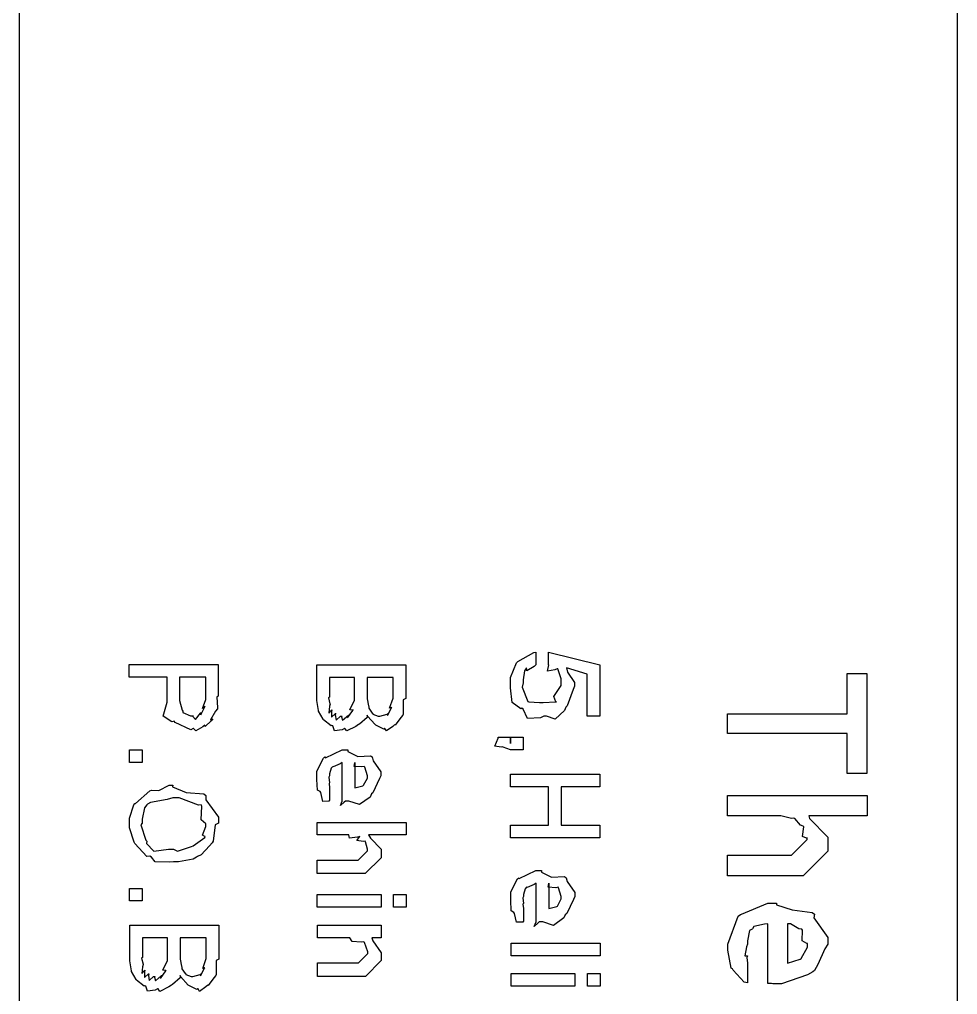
# Model space of a CAD drawing. Extents: x 0.2 to 11.6, y 0.3 to 16.2.
# Drawn here: x 1.62 to 1.8783, y 2.3225 to 2.591 of the extents above; entities that cross this region are included whole.
import ezdxf

# ---------------------------------------------------------------- set-up
doc = ezdxf.new("R2010")
doc.units = 0
doc.header["$MEASUREMENT"] = 0

msp = doc.modelspace()

# ---------------------------------------------------------------- linework, layer by layer
at = {"color": 0}
for p, q in [((1.62001, 0.531685), (1.62001, 4.18001)), ((1.87831, 0.513346), (1.87831, 4.18001)), ((1.75722, 2.41417), (1.76167, 2.41672)), ((1.76167, 2.41672), (1.76221, 2.41678)), ((1.76221, 2.41678), (1.76221, 2.41331)), ((1.76221, 2.41678), (1.76221, 2.41678)), ((1.76568, 2.41331), (1.76568, 2.41678)), ((1.76568, 2.41678), (1.77979, 2.41331)), ((1.65022, 2.41336), (1.67475, 2.41336)), ((1.65022, 2.40989), (1.65022, 2.41336)), ((1.65022, 2.41336), (1.65022, 2.41336)), ((1.67475, 2.41336), (1.67475, 2.40468)), ((1.70188, 2.41331), (1.7264, 2.41331)), ((1.70188, 2.4044), (1.70188, 2.41331)), ((1.70188, 2.41331), (1.70188, 2.41331)), ((1.7264, 2.41331), (1.7264, 2.40397)), ((1.75526, 2.40978), (1.75689, 2.41385)), ((1.75689, 2.41385), (1.75722, 2.41417)), ((1.75722, 2.41417), (1.75722, 2.41417)), ((1.7596, 2.41243), (1.75906, 2.41162)), ((1.75976, 2.41162), (1.7596, 2.41243)), ((1.7596, 2.41243), (1.7596, 2.41243)), ((1.76172, 2.41282), (1.75976, 2.41162)), ((1.76221, 2.41331), (1.76172, 2.41282)), ((1.7654, 2.41157), (1.76574, 2.41331)), ((1.76747, 2.41189), (1.7654, 2.41157)), ((1.76574, 2.41331), (1.76568, 2.41331)), ((1.76807, 2.41222), (1.76747, 2.41189)), ((1.76824, 2.41217), (1.76807, 2.41222)), ((1.76915, 2.40946), (1.76824, 2.41217)), ((1.77632, 2.41069), (1.77067, 2.41243)), ((1.77067, 2.41243), (1.77089, 2.41124)), ((1.77979, 2.41331), (1.77979, 2.39919)), ((1.66064, 2.40989), (1.65022, 2.40989)), ((1.66064, 2.40425), (1.66064, 2.40989)), ((1.66411, 2.40989), (1.66411, 2.40446)), ((1.67128, 2.40989), (1.66411, 2.40989)), ((1.66411, 2.40989), (1.66411, 2.40989)), ((1.67128, 2.40446), (1.67128, 2.40989)), ((1.70535, 2.40983), (1.70535, 2.4044)), ((1.71229, 2.40983), (1.70535, 2.40983)), ((1.70535, 2.40983), (1.70535, 2.40983)), ((1.71229, 2.4044), (1.71229, 2.40983)), ((1.71576, 2.40983), (1.71576, 2.40462)), ((1.72293, 2.40983), (1.71576, 2.40983)), ((1.71576, 2.40983), (1.71576, 2.40983)), ((1.72293, 2.40506), (1.72293, 2.40983)), ((1.75526, 2.40831), (1.75526, 2.40978)), ((1.75906, 2.41162), (1.75874, 2.40918)), ((1.75874, 2.40918), (1.75874, 2.40831)), ((1.76915, 2.40853), (1.76915, 2.40946)), ((1.77089, 2.41124), (1.77285, 2.40842)), ((1.77632, 2.39919), (1.77632, 2.41069)), ((1.84793, 2.39979), (1.84793, 2.41086)), ((1.84793, 2.41086), (1.85335, 2.41086)), ((1.85335, 2.41086), (1.85335, 2.38331)), ((1.75526, 2.40696), (1.75526, 2.40831)), ((1.75564, 2.40289), (1.75526, 2.40696)), ((1.75874, 2.40831), (1.75846, 2.40717)), ((1.75846, 2.40717), (1.75999, 2.40315)), ((1.76719, 2.40457), (1.76915, 2.40756)), ((1.76915, 2.40756), (1.76915, 2.40853)), ((1.77251, 2.40653), (1.77083, 2.40201)), ((1.77285, 2.40744), (1.77251, 2.40653)), ((1.77285, 2.40842), (1.77285, 2.40744)), ((1.66064, 2.403), (1.66064, 2.40425)), ((1.66411, 2.40446), (1.66411, 2.40349)), ((1.67036, 2.40126), (1.67128, 2.40369)), ((1.67128, 2.40369), (1.67128, 2.40446)), ((1.67475, 2.40468), (1.67432, 2.40446)), ((1.67432, 2.40446), (1.67453, 2.40142)), ((1.70188, 2.40349), (1.70188, 2.4044)), ((1.70535, 2.4044), (1.70514, 2.40419)), ((1.70514, 2.40419), (1.70551, 2.40256)), ((1.71229, 2.40354), (1.71229, 2.4044)), ((1.71576, 2.40462), (1.71576, 2.40392)), ((1.71576, 2.40392), (1.7161, 2.40196)), ((1.72194, 2.40136), (1.72293, 2.40414)), ((1.72293, 2.40414), (1.72293, 2.40506)), ((1.72569, 2.4036), (1.72564, 2.39974)), ((1.7264, 2.40397), (1.72569, 2.4036)), ((1.76768, 2.40311), (1.76719, 2.40457)), ((1.65956, 2.39919), (1.66064, 2.403)), ((1.66411, 2.40349), (1.66482, 2.40078)), ((1.66992, 2.39953), (1.67101, 2.40169)), ((1.67096, 2.40169), (1.67036, 2.40126)), ((1.67106, 2.40186), (1.67096, 2.40169)), ((1.67101, 2.40169), (1.67106, 2.40186)), ((1.67453, 2.40121), (1.67399, 2.4005)), ((1.67453, 2.40142), (1.67453, 2.40121)), ((1.70231, 2.40071), (1.70188, 2.40349)), ((1.7054, 2.40186), (1.70518, 2.40001)), ((1.70518, 2.40001), (1.706, 2.40093)), ((1.70557, 2.40246), (1.7054, 2.40186)), ((1.70551, 2.40256), (1.70557, 2.40246)), ((1.706, 2.40093), (1.70589, 2.40044)), ((1.706, 2.40093), (1.706, 2.40093)), ((1.71093, 2.40088), (1.71229, 2.40354)), ((1.71186, 2.40093), (1.71175, 2.40082)), ((1.71181, 2.40072), (1.71186, 2.40093)), ((1.7161, 2.40196), (1.71619, 2.40181)), ((1.71619, 2.40181), (1.71619, 2.40132)), ((1.71619, 2.40132), (1.71713, 2.39996)), ((1.72136, 2.39931), (1.72244, 2.40142)), ((1.72244, 2.40153), (1.72194, 2.40136)), ((1.72244, 2.40142), (1.7225, 2.40158)), ((1.7225, 2.40158), (1.72244, 2.40153)), ((1.75808, 2.40121), (1.75564, 2.40289)), ((1.75831, 2.40136), (1.75808, 2.40121)), ((1.75874, 2.40104), (1.75831, 2.40136)), ((1.75993, 2.39849), (1.75874, 2.40104)), ((1.75999, 2.40315), (1.76025, 2.40311)), ((1.76025, 2.40311), (1.76025, 2.40311)), ((1.76025, 2.40311), (1.76318, 2.40289)), ((1.76318, 2.40289), (1.76417, 2.40289)), ((1.76417, 2.40289), (1.76764, 2.40311)), ((1.76417, 2.40289), (1.76417, 2.40289)), ((1.76764, 2.40311), (1.76785, 2.40311)), ((1.76785, 2.40311), (1.76768, 2.40311)), ((1.77046, 2.40158), (1.77007, 2.40067)), ((1.77083, 2.40201), (1.77046, 2.40158)), ((1.662, 2.39757), (1.65956, 2.39919)), ((1.66482, 2.40078), (1.66499, 2.40056)), ((1.66499, 2.40056), (1.66499, 2.40018)), ((1.66499, 2.40018), (1.6671, 2.39925)), ((1.6671, 2.39925), (1.66781, 2.39925)), ((1.66781, 2.39925), (1.66775, 2.39904)), ((1.66775, 2.39904), (1.66851, 2.39822)), ((1.66851, 2.39822), (1.66982, 2.40001)), ((1.66982, 2.40001), (1.66997, 2.40013)), ((1.66997, 2.40013), (1.66992, 2.40001)), ((1.66992, 2.40001), (1.66992, 2.39953)), ((1.67399, 2.4005), (1.67264, 2.39817)), ((1.67264, 2.39817), (1.67324, 2.39839)), ((1.67324, 2.39839), (1.67275, 2.39785)), ((1.67324, 2.39839), (1.67324, 2.39839)), ((1.70236, 2.4005), (1.70231, 2.40071)), ((1.70231, 2.40071), (1.70231, 2.40071)), ((1.70361, 2.39833), (1.70236, 2.4005)), ((1.70372, 2.39817), (1.70361, 2.39833)), ((1.70361, 2.39833), (1.70361, 2.39833)), ((1.70589, 2.40044), (1.70594, 2.39887)), ((1.70594, 2.39887), (1.70703, 2.3999)), ((1.70708, 2.39985), (1.70697, 2.39947)), ((1.70697, 2.39947), (1.70725, 2.39806)), ((1.70703, 2.3999), (1.70708, 2.39985)), ((1.70725, 2.39806), (1.70839, 2.39919)), ((1.70839, 2.39919), (1.70882, 2.39919)), ((1.70882, 2.39919), (1.70871, 2.39899)), ((1.70871, 2.39899), (1.70893, 2.398)), ((1.70893, 2.398), (1.71061, 2.39942)), ((1.71035, 2.39865), (1.71181, 2.40072)), ((1.71061, 2.39925), (1.71035, 2.39865)), ((1.71061, 2.39942), (1.71078, 2.39942)), ((1.71078, 2.39942), (1.71061, 2.39925)), ((1.71175, 2.40082), (1.71093, 2.40088)), ((1.71571, 2.39876), (1.71365, 2.39697)), ((1.71576, 2.39942), (1.71571, 2.39876)), ((1.71588, 2.39914), (1.71576, 2.39942)), ((1.71793, 2.39681), (1.71588, 2.39914)), ((1.71713, 2.39996), (1.71729, 2.39985)), ((1.71729, 2.39985), (1.71729, 2.39968)), ((1.71729, 2.39968), (1.71875, 2.39919)), ((1.71875, 2.39919), (1.71924, 2.39919)), ((1.71924, 2.39919), (1.72125, 2.39974)), ((1.71924, 2.39919), (1.71924, 2.39919)), ((1.72125, 2.39974), (1.7214, 2.39985)), ((1.7214, 2.39985), (1.72136, 2.39974)), ((1.72136, 2.39974), (1.72136, 2.39931)), ((1.72499, 2.39876), (1.72342, 2.39664)), ((1.72553, 2.39942), (1.72499, 2.39876)), ((1.72564, 2.39974), (1.72553, 2.39942)), ((1.76351, 2.39865), (1.75993, 2.39849)), ((1.76438, 2.39919), (1.76351, 2.39865)), ((1.76514, 2.39919), (1.76438, 2.39919)), ((1.76753, 2.39828), (1.76514, 2.39919)), ((1.77007, 2.40067), (1.76753, 2.39828)), ((1.77979, 2.39919), (1.77632, 2.39919)), ((1.81494, 2.39979), (1.84793, 2.39979)), ((1.81494, 2.39436), (1.81494, 2.39979)), ((1.81494, 2.39979), (1.81494, 2.39979)), ((1.6626, 2.39774), (1.662, 2.39757)), ((1.66292, 2.3974), (1.6626, 2.39774)), ((1.66715, 2.39535), (1.66292, 2.3974)), ((1.66781, 2.39578), (1.66715, 2.39535)), ((1.66797, 2.39578), (1.66781, 2.39578)), ((1.66857, 2.39507), (1.66797, 2.39578)), ((1.67051, 2.39617), (1.66857, 2.39507)), ((1.67106, 2.39665), (1.67051, 2.39617)), ((1.67117, 2.39626), (1.67106, 2.39665)), ((1.67106, 2.39665), (1.67106, 2.39665)), ((1.67275, 2.39785), (1.67117, 2.39626)), ((1.70583, 2.39649), (1.70372, 2.39817)), ((1.706, 2.3966), (1.70583, 2.39649)), ((1.70628, 2.39649), (1.706, 2.3966)), ((1.70676, 2.39513), (1.70628, 2.39649)), ((1.70947, 2.39572), (1.70888, 2.3954)), ((1.70964, 2.39572), (1.70947, 2.39572)), ((1.71018, 2.39507), (1.70964, 2.39572)), ((1.71262, 2.39632), (1.71018, 2.39507)), ((1.71337, 2.39681), (1.71262, 2.39632)), ((1.71365, 2.39697), (1.71337, 2.39681)), ((1.71815, 2.39665), (1.71793, 2.39681)), ((1.71793, 2.39681), (1.71793, 2.39681)), ((1.72032, 2.39556), (1.71815, 2.39665)), ((1.72054, 2.39572), (1.72032, 2.39556)), ((1.72065, 2.39572), (1.72054, 2.39572)), ((1.72103, 2.39507), (1.72065, 2.39572)), ((1.72282, 2.39632), (1.72103, 2.39507)), ((1.72336, 2.39681), (1.72282, 2.39632)), ((1.72342, 2.39664), (1.72336, 2.39681)), ((1.72336, 2.39681), (1.72336, 2.39681)), ((1.70888, 2.3954), (1.70676, 2.39513)), ((1.75088, 2.39089), (1.75185, 2.39307)), ((1.75185, 2.39307), (1.75179, 2.39333)), ((1.75179, 2.39333), (1.75526, 2.39333)), ((1.75526, 2.39333), (1.75874, 2.39333)), ((1.75526, 2.39333), (1.75526, 2.39301)), ((1.75526, 2.3916), (1.75526, 2.39333)), ((1.75526, 2.39333), (1.75526, 2.39333)), ((1.75526, 2.39301), (1.75526, 2.39231)), ((1.75874, 2.39333), (1.75874, 2.38986)), ((1.84793, 2.39436), (1.81494, 2.39436)), ((1.84793, 2.38331), (1.84793, 2.39436)), ((1.75265, 2.39057), (1.75088, 2.39089)), ((1.7531, 2.39074), (1.75265, 2.39057)), ((1.75319, 2.39063), (1.7531, 2.39074)), ((1.75526, 2.38986), (1.75319, 2.39063)), ((1.75526, 2.39231), (1.75526, 2.39204)), ((1.75526, 2.39204), (1.75526, 2.39193)), ((1.75526, 2.39193), (1.75526, 2.3916)), ((1.75526, 2.3916), (1.75526, 2.3916)), ((1.65028, 2.38986), (1.65375, 2.38986)), ((1.65028, 2.38639), (1.65028, 2.38986)), ((1.65028, 2.38986), (1.65028, 2.38986)), ((1.65375, 2.38986), (1.65375, 2.38639)), ((1.70193, 2.384), (1.70372, 2.38758)), ((1.70372, 2.38758), (1.7041, 2.38792)), ((1.7041, 2.38792), (1.70426, 2.38764)), ((1.70426, 2.38764), (1.70882, 2.38986)), ((1.70882, 2.38986), (1.71039, 2.38986)), ((1.71039, 2.38986), (1.71039, 2.38943)), ((1.71039, 2.38943), (1.71317, 2.38807)), ((1.71317, 2.38807), (1.71669, 2.38824)), ((1.71669, 2.38824), (1.71713, 2.38792)), ((1.71713, 2.38792), (1.71739, 2.38687)), ((1.75874, 2.38986), (1.75526, 2.38986)), ((1.75526, 2.38986), (1.75526, 2.38986)), ((1.65375, 2.38639), (1.65028, 2.38639)), ((1.70583, 2.38482), (1.7054, 2.38325)), ((1.70628, 2.38531), (1.70583, 2.38482)), ((1.70643, 2.38519), (1.70628, 2.38531)), ((1.70628, 2.38531), (1.70628, 2.38531)), ((1.70833, 2.38601), (1.70643, 2.38519)), ((1.70888, 2.38639), (1.70833, 2.38601)), ((1.70888, 2.37576), (1.70888, 2.38639)), ((1.71218, 2.38531), (1.71235, 2.38639)), ((1.71431, 2.38515), (1.71218, 2.38531)), ((1.71235, 2.38639), (1.71235, 2.37944)), ((1.71235, 2.38639), (1.71235, 2.38639)), ((1.71235, 2.38639), (1.71235, 2.38639)), ((1.71496, 2.38531), (1.71431, 2.38515)), ((1.71506, 2.38514), (1.71496, 2.38531)), ((1.71582, 2.38271), (1.71506, 2.38514)), ((1.71739, 2.38687), (1.71951, 2.38379)), ((1.70193, 2.38271), (1.70193, 2.384)), ((1.70193, 2.38172), (1.70193, 2.38271)), ((1.7054, 2.38271), (1.70518, 2.38238)), ((1.70518, 2.38238), (1.7054, 2.38075)), ((1.7054, 2.38325), (1.7054, 2.38271)), ((1.71582, 2.38206), (1.71582, 2.38271)), ((1.71582, 2.38271), (1.71582, 2.38271)), ((1.71951, 2.38271), (1.71918, 2.38194)), ((1.71951, 2.38379), (1.71951, 2.38271)), ((1.75526, 2.38319), (1.77979, 2.38319)), ((1.75526, 2.37972), (1.75526, 2.38319)), ((1.75526, 2.38319), (1.75526, 2.38319)), ((1.77979, 2.38319), (1.77979, 2.37972)), ((1.85335, 2.38331), (1.84793, 2.38331)), ((1.65842, 2.37864), (1.66124, 2.3801)), ((1.66124, 2.3801), (1.66222, 2.3801)), ((1.66222, 2.3801), (1.66217, 2.37967)), ((1.66217, 2.37967), (1.6659, 2.37815)), ((1.66222, 2.3801), (1.66222, 2.3801)), ((1.70204, 2.37875), (1.70193, 2.38172)), ((1.7054, 2.38075), (1.70524, 2.38064)), ((1.70524, 2.38064), (1.7054, 2.37944)), ((1.7054, 2.38075), (1.7054, 2.38075)), ((1.7054, 2.37944), (1.7054, 2.37597)), ((1.7054, 2.37944), (1.7054, 2.37944)), ((1.7054, 2.37944), (1.7054, 2.37944)), ((1.71235, 2.37944), (1.71457, 2.37999)), ((1.71235, 2.37944), (1.71235, 2.37944)), ((1.71457, 2.37999), (1.71474, 2.3801)), ((1.71474, 2.3801), (1.71582, 2.38206)), ((1.71474, 2.3801), (1.71474, 2.3801)), ((1.71918, 2.38194), (1.71733, 2.37804)), ((1.76568, 2.37972), (1.75526, 2.37972)), ((1.76568, 2.36908), (1.76568, 2.37972)), ((1.77979, 2.37972), (1.76915, 2.37972)), ((1.76915, 2.37972), (1.76915, 2.36908)), ((1.65196, 2.37506), (1.65588, 2.37858)), ((1.65588, 2.37858), (1.65636, 2.37879)), ((1.65636, 2.37879), (1.65636, 2.37879)), ((1.65636, 2.37879), (1.65842, 2.37864)), ((1.6659, 2.37815), (1.67079, 2.37776)), ((1.67079, 2.37776), (1.67133, 2.37728)), ((1.67133, 2.37728), (1.67128, 2.37614)), ((1.70281, 2.37836), (1.70204, 2.37875)), ((1.70296, 2.3781), (1.70281, 2.37836)), ((1.70281, 2.37836), (1.70281, 2.37836)), ((1.7035, 2.37565), (1.70296, 2.3781)), ((1.71653, 2.37685), (1.71365, 2.37478)), ((1.7169, 2.37771), (1.71653, 2.37685)), ((1.71733, 2.37804), (1.7169, 2.37771)), ((1.815, 2.37733), (1.8534, 2.37733)), ((1.815, 2.37169), (1.815, 2.37733)), ((1.815, 2.37733), (1.815, 2.37733)), ((1.8534, 2.37733), (1.8534, 2.37169)), ((1.65028, 2.37104), (1.65153, 2.37472)), ((1.65153, 2.37472), (1.65181, 2.37511)), ((1.65181, 2.37511), (1.65196, 2.37506)), ((1.65506, 2.37468), (1.6544, 2.37392)), ((1.65522, 2.37489), (1.65506, 2.37468)), ((1.65608, 2.37532), (1.65522, 2.37489)), ((1.66069, 2.37619), (1.65608, 2.37532)), ((1.66222, 2.37663), (1.66069, 2.37619)), ((1.66396, 2.37663), (1.66222, 2.37663)), ((1.66222, 2.37663), (1.66222, 2.37663)), ((1.66932, 2.37463), (1.66396, 2.37663)), ((1.67003, 2.37468), (1.66932, 2.37463)), ((1.67025, 2.37435), (1.67003, 2.37468)), ((1.67008, 2.37061), (1.67025, 2.37435)), ((1.67128, 2.37614), (1.67481, 2.37131)), ((1.70518, 2.37571), (1.7035, 2.37565)), ((1.7054, 2.37597), (1.70518, 2.37571)), ((1.70839, 2.37451), (1.70888, 2.37576)), ((1.70942, 2.37543), (1.70839, 2.37451)), ((1.70888, 2.37576), (1.70888, 2.37576)), ((1.70975, 2.37576), (1.70942, 2.37543)), ((1.71072, 2.37576), (1.70975, 2.37576)), ((1.71365, 2.37478), (1.71072, 2.37576)), ((1.6544, 2.37392), (1.65375, 2.37076)), ((1.82867, 2.37169), (1.815, 2.37169)), ((1.82964, 2.37169), (1.82867, 2.37169)), ((1.83257, 2.37099), (1.82964, 2.37169)), ((1.8534, 2.37169), (1.83735, 2.37169)), ((1.83735, 2.37169), (1.83751, 2.37099)), ((1.65028, 2.36968), (1.65028, 2.37104)), ((1.65028, 2.36837), (1.65028, 2.36968)), ((1.65375, 2.36968), (1.65343, 2.36919)), ((1.65343, 2.36919), (1.65483, 2.36501)), ((1.65375, 2.37076), (1.65375, 2.36968)), ((1.67133, 2.36947), (1.67008, 2.37061)), ((1.67042, 2.36637), (1.67133, 2.36871)), ((1.67133, 2.36871), (1.67133, 2.36947)), ((1.67133, 2.36947), (1.67133, 2.36947)), ((1.67389, 2.36919), (1.67333, 2.36469)), ((1.67481, 2.36968), (1.67389, 2.36919)), ((1.67481, 2.37131), (1.67481, 2.36968)), ((1.70199, 2.3699), (1.72651, 2.3699)), ((1.70199, 2.36643), (1.70199, 2.3699)), ((1.70199, 2.3699), (1.70199, 2.3699)), ((1.72651, 2.3699), (1.72651, 2.36643)), ((1.75526, 2.36561), (1.75526, 2.36908)), ((1.75526, 2.36908), (1.76568, 2.36908)), ((1.76915, 2.36908), (1.77979, 2.36908)), ((1.77979, 2.36908), (1.77979, 2.36561)), ((1.83322, 2.37104), (1.83257, 2.37099)), ((1.8335, 2.37093), (1.83322, 2.37104)), ((1.83507, 2.36914), (1.8335, 2.37093)), ((1.83583, 2.36888), (1.83507, 2.36914)), ((1.83599, 2.36865), (1.83583, 2.36888)), ((1.83751, 2.37099), (1.84256, 2.36583)), ((1.65158, 2.36447), (1.65028, 2.36837)), ((1.67106, 2.36599), (1.67042, 2.36637)), ((1.67106, 2.36572), (1.67111, 2.36599)), ((1.67111, 2.36599), (1.67106, 2.36599)), ((1.71067, 2.36643), (1.70199, 2.36643)), ((1.71072, 2.36643), (1.71067, 2.36643)), ((1.71089, 2.36556), (1.71072, 2.36643)), ((1.71294, 2.36486), (1.71371, 2.366)), ((1.71371, 2.366), (1.71306, 2.36578)), ((1.71371, 2.366), (1.71371, 2.366)), ((1.72651, 2.36643), (1.7161, 2.36643)), ((1.7161, 2.36643), (1.71664, 2.36556)), ((1.83561, 2.366), (1.83599, 2.36865)), ((1.83675, 2.36551), (1.83561, 2.366)), ((1.65181, 2.36404), (1.65158, 2.36447)), ((1.65158, 2.36447), (1.65158, 2.36447)), ((1.65506, 2.36046), (1.65181, 2.36404)), ((1.65483, 2.36501), (1.65506, 2.36469)), ((1.65506, 2.36469), (1.65494, 2.3641)), ((1.65494, 2.3641), (1.65701, 2.36197)), ((1.66738, 2.36328), (1.66786, 2.36339)), ((1.66786, 2.36339), (1.67106, 2.36572)), ((1.66786, 2.36339), (1.66786, 2.36339)), ((1.67231, 2.36344), (1.67008, 2.36094)), ((1.67307, 2.36425), (1.67231, 2.36344)), ((1.67333, 2.36469), (1.67307, 2.36425)), ((1.71306, 2.36578), (1.71089, 2.36556)), ((1.71468, 2.36458), (1.71294, 2.36486)), ((1.71522, 2.36469), (1.71468, 2.36458)), ((1.71533, 2.36453), (1.71522, 2.36469)), ((1.71588, 2.36253), (1.71533, 2.36453)), ((1.71664, 2.36556), (1.71957, 2.36247)), ((1.77979, 2.36561), (1.75526, 2.36561)), ((1.83257, 2.36085), (1.83692, 2.36518)), ((1.83692, 2.36561), (1.83675, 2.36551)), ((1.83692, 2.36518), (1.83692, 2.36561)), ((1.84256, 2.36583), (1.84256, 2.3641)), ((1.84256, 2.3641), (1.84256, 2.36193)), ((1.65701, 2.36197), (1.66108, 2.36253)), ((1.66108, 2.36253), (1.66243, 2.36251)), ((1.66243, 2.36251), (1.66243, 2.36251)), ((1.66243, 2.36251), (1.66351, 2.36192)), ((1.66351, 2.36192), (1.66738, 2.36328)), ((1.67008, 2.36094), (1.66906, 2.36051)), ((1.71326, 2.35949), (1.71588, 2.36208)), ((1.71588, 2.36208), (1.71588, 2.36253)), ((1.71588, 2.36253), (1.71588, 2.36253)), ((1.71957, 2.36247), (1.71957, 2.36143)), ((1.71957, 2.36143), (1.71957, 2.36014)), ((1.815, 2.35519), (1.815, 2.36085)), ((1.815, 2.36085), (1.83083, 2.36085)), ((1.83083, 2.36085), (1.83257, 2.36085)), ((1.84256, 2.36193), (1.83583, 2.35519)), ((1.65593, 2.36057), (1.65506, 2.36046)), ((1.65636, 2.36035), (1.65593, 2.36057)), ((1.65739, 2.35906), (1.65636, 2.36035)), ((1.66118, 2.35889), (1.65739, 2.35906)), ((1.66243, 2.35906), (1.66118, 2.35889)), ((1.66379, 2.35906), (1.66243, 2.35906)), ((1.66786, 2.35975), (1.66379, 2.35906)), ((1.66872, 2.36035), (1.66786, 2.35975)), ((1.66906, 2.36051), (1.66872, 2.36035)), ((1.70199, 2.35579), (1.70199, 2.35949)), ((1.70199, 2.35949), (1.71218, 2.35949)), ((1.71218, 2.35949), (1.71326, 2.35949)), ((1.71957, 2.36014), (1.71522, 2.35579)), ((1.71283, 2.35579), (1.70199, 2.35579)), ((1.71522, 2.35579), (1.71283, 2.35579)), ((1.75765, 2.35439), (1.76221, 2.35661)), ((1.76221, 2.35661), (1.76378, 2.35661)), ((1.76378, 2.35661), (1.76378, 2.35618)), ((1.76378, 2.35618), (1.76654, 2.35482)), ((1.75532, 2.35075), (1.75711, 2.35433)), ((1.75711, 2.35433), (1.75749, 2.35465)), ((1.75749, 2.35465), (1.75765, 2.35439)), ((1.76172, 2.35275), (1.75982, 2.35194)), ((1.76226, 2.35314), (1.76172, 2.35275)), ((1.76226, 2.3425), (1.76226, 2.35314)), ((1.76557, 2.35206), (1.76574, 2.35314)), ((1.76574, 2.35314), (1.76574, 2.34619)), ((1.76574, 2.35314), (1.76574, 2.35314)), ((1.76574, 2.35314), (1.76574, 2.35314)), ((1.76654, 2.35482), (1.77007, 2.35499)), ((1.77007, 2.35499), (1.77051, 2.35465)), ((1.77051, 2.35465), (1.77078, 2.35362)), ((1.77078, 2.35362), (1.77289, 2.35053)), ((1.83192, 2.35519), (1.815, 2.35519)), ((1.83583, 2.35519), (1.83192, 2.35519)), ((1.65033, 2.35172), (1.65381, 2.35172)), ((1.65033, 2.34825), (1.65033, 2.35172)), ((1.65033, 2.35172), (1.65033, 2.35172)), ((1.65381, 2.35172), (1.65381, 2.34825)), ((1.70199, 2.34999), (1.71957, 2.34999)), ((1.70199, 2.34651), (1.70199, 2.34999)), ((1.70199, 2.34999), (1.70199, 2.34999)), ((1.71957, 2.34999), (1.71957, 2.34651)), ((1.72304, 2.34999), (1.72651, 2.34999)), ((1.72304, 2.34651), (1.72304, 2.34999)), ((1.72304, 2.34999), (1.72304, 2.34999)), ((1.72651, 2.34999), (1.72651, 2.34651)), ((1.75532, 2.34944), (1.75532, 2.35075)), ((1.75922, 2.35157), (1.75879, 2.34999)), ((1.75879, 2.34999), (1.75879, 2.34944)), ((1.75965, 2.35206), (1.75922, 2.35157)), ((1.75982, 2.35194), (1.75965, 2.35206)), ((1.75965, 2.35206), (1.75965, 2.35206)), ((1.76768, 2.35189), (1.76557, 2.35206)), ((1.76833, 2.35206), (1.76768, 2.35189)), ((1.76844, 2.35189), (1.76833, 2.35206)), ((1.76921, 2.34944), (1.76844, 2.35189)), ((1.77289, 2.35053), (1.77289, 2.34944)), ((1.65381, 2.34825), (1.65033, 2.34825)), ((1.75532, 2.34847), (1.75532, 2.34944)), ((1.75543, 2.34549), (1.75532, 2.34847)), ((1.75879, 2.34944), (1.75857, 2.34912)), ((1.75857, 2.34912), (1.75879, 2.3475)), ((1.75879, 2.3475), (1.75863, 2.34739)), ((1.75863, 2.34739), (1.75879, 2.34619)), ((1.75879, 2.3475), (1.75879, 2.3475)), ((1.76813, 2.34685), (1.76921, 2.34879)), ((1.76921, 2.34879), (1.76921, 2.34944)), ((1.76921, 2.34944), (1.76921, 2.34944)), ((1.77257, 2.34869), (1.77072, 2.34478)), ((1.77289, 2.34944), (1.77257, 2.34869)), ((1.81885, 2.34463), (1.82607, 2.3476)), ((1.82607, 2.3476), (1.8285, 2.3476)), ((1.8285, 2.3476), (1.8285, 2.34717)), ((1.71957, 2.34651), (1.70199, 2.34651)), ((1.72651, 2.34651), (1.72304, 2.34651)), ((1.75618, 2.34511), (1.75543, 2.34549)), ((1.75635, 2.34483), (1.75618, 2.34511)), ((1.75618, 2.34511), (1.75618, 2.34511)), ((1.75689, 2.34239), (1.75635, 2.34483)), ((1.75879, 2.34619), (1.75879, 2.34272)), ((1.75879, 2.34619), (1.75879, 2.34619)), ((1.75879, 2.34619), (1.75879, 2.34619)), ((1.76574, 2.34619), (1.76796, 2.34674)), ((1.76574, 2.34619), (1.76574, 2.34619)), ((1.76796, 2.34674), (1.76813, 2.34685)), ((1.76813, 2.34685), (1.76813, 2.34685)), ((1.77072, 2.34478), (1.77029, 2.34446)), ((1.81793, 2.34407), (1.81853, 2.34456)), ((1.81853, 2.34456), (1.81885, 2.34463)), ((1.8285, 2.34717), (1.83274, 2.34581)), ((1.83274, 2.34581), (1.83826, 2.34511)), ((1.83826, 2.34511), (1.83892, 2.34457)), ((1.83892, 2.34457), (1.83871, 2.34358)), ((1.75857, 2.34244), (1.75689, 2.34239)), ((1.75879, 2.34272), (1.75857, 2.34244)), ((1.76178, 2.34125), (1.76226, 2.3425)), ((1.76281, 2.34218), (1.76178, 2.34125)), ((1.76226, 2.3425), (1.76226, 2.3425)), ((1.76313, 2.3425), (1.76281, 2.34218)), ((1.76411, 2.3425), (1.76313, 2.3425)), ((1.76704, 2.34153), (1.76411, 2.3425)), ((1.76992, 2.34358), (1.76704, 2.34153)), ((1.77029, 2.34446), (1.76992, 2.34358)), ((1.81506, 2.33632), (1.81793, 2.34407)), ((1.82514, 2.34185), (1.82221, 2.34125)), ((1.82611, 2.34196), (1.82514, 2.34185)), ((1.82611, 2.32547), (1.82611, 2.34196)), ((1.83154, 2.34196), (1.83154, 2.33111)), ((1.83231, 2.34196), (1.83154, 2.34196)), ((1.83154, 2.34196), (1.83154, 2.34196)), ((1.83464, 2.3406), (1.83231, 2.34196)), ((1.83871, 2.34358), (1.84261, 2.33817)), ((1.65039, 2.34158), (1.67492, 2.34158)), ((1.65039, 2.33268), (1.65039, 2.34158)), ((1.65039, 2.34158), (1.65039, 2.34158)), ((1.67492, 2.34158), (1.67492, 2.33225)), ((1.70204, 2.34158), (1.71963, 2.34158)), ((1.70204, 2.33811), (1.70204, 2.34158)), ((1.70204, 2.34158), (1.70204, 2.34158)), ((1.71963, 2.34158), (1.71963, 2.33811)), ((1.82107, 2.34011), (1.82047, 2.33729)), ((1.82178, 2.34044), (1.82107, 2.34011)), ((1.82189, 2.3406), (1.82178, 2.34044)), ((1.82221, 2.34125), (1.82189, 2.3406)), ((1.83544, 2.34044), (1.83464, 2.3406)), ((1.83567, 2.34017), (1.83544, 2.34044)), ((1.83556, 2.33724), (1.83567, 2.34017)), ((1.65386, 2.33811), (1.65386, 2.33268)), ((1.66081, 2.33811), (1.65386, 2.33811)), ((1.65386, 2.33811), (1.65386, 2.33811)), ((1.66081, 2.33268), (1.66081, 2.33811)), ((1.66428, 2.33811), (1.66428, 2.3329)), ((1.67144, 2.33811), (1.66428, 2.33811)), ((1.66428, 2.33811), (1.66428, 2.33811)), ((1.67144, 2.33333), (1.67144, 2.33811)), ((1.71072, 2.33811), (1.70204, 2.33811)), ((1.71094, 2.33811), (1.71072, 2.33811)), ((1.71164, 2.33712), (1.71094, 2.33811)), ((1.71408, 2.33686), (1.71164, 2.33712)), ((1.71485, 2.33703), (1.71408, 2.33686)), ((1.715, 2.33681), (1.71485, 2.33703)), ((1.71593, 2.33419), (1.715, 2.33681)), ((1.71963, 2.33811), (1.71701, 2.33811)), ((1.71701, 2.33811), (1.71733, 2.33724)), ((1.71733, 2.33724), (1.71963, 2.33399)), ((1.75538, 2.33664), (1.77989, 2.33664)), ((1.75538, 2.33317), (1.75538, 2.33664)), ((1.75538, 2.33664), (1.75538, 2.33664)), ((1.77989, 2.33664), (1.77989, 2.33317)), ((1.82047, 2.33729), (1.82047, 2.33632)), ((1.83686, 2.33649), (1.83556, 2.33724)), ((1.83697, 2.33653), (1.83686, 2.33649)), ((1.83697, 2.3355), (1.83697, 2.33653)), ((1.84261, 2.33817), (1.84261, 2.33632)), ((1.71332, 2.33117), (1.71593, 2.33376)), ((1.71593, 2.33376), (1.71593, 2.33419)), ((1.71593, 2.33419), (1.71593, 2.33419)), ((1.71963, 2.33399), (1.71963, 2.3329)), ((1.81506, 2.33469), (1.81506, 2.33632)), ((1.81506, 2.33632), (1.81506, 2.33632)), ((1.81603, 2.32969), (1.81506, 2.33469)), ((1.82021, 2.33561), (1.81976, 2.33317)), ((1.82047, 2.33632), (1.82021, 2.33561)), ((1.83524, 2.33242), (1.83697, 2.3355)), ((1.84174, 2.33507), (1.83985, 2.33078)), ((1.84261, 2.33632), (1.84174, 2.33507)), ((1.65039, 2.33176), (1.65039, 2.33268)), ((1.65082, 2.329), (1.65039, 2.33176)), ((1.65386, 2.33268), (1.65364, 2.33247)), ((1.65364, 2.33247), (1.65403, 2.33083)), ((1.65944, 2.32915), (1.66081, 2.33182)), ((1.66081, 2.33182), (1.66081, 2.33268)), ((1.66428, 2.3329), (1.66428, 2.33219)), ((1.66428, 2.33219), (1.66461, 2.33024)), ((1.67046, 2.32964), (1.67144, 2.33242)), ((1.67144, 2.33242), (1.67144, 2.33333)), ((1.67421, 2.33186), (1.67415, 2.32801)), ((1.67492, 2.33225), (1.67421, 2.33186)), ((1.70204, 2.32747), (1.70204, 2.33117)), ((1.70204, 2.33117), (1.71181, 2.33117)), ((1.71181, 2.33117), (1.71332, 2.33117)), ((1.71963, 2.33182), (1.71528, 2.32747)), ((1.71963, 2.3329), (1.71963, 2.33182)), ((1.77989, 2.33317), (1.75538, 2.33317)), ((1.81976, 2.33317), (1.82047, 2.33311)), ((1.82047, 2.33306), (1.82026, 2.33268)), ((1.82026, 2.33268), (1.82047, 2.33111)), ((1.82047, 2.33311), (1.82047, 2.33306)), ((1.82047, 2.33111), (1.82047, 2.32568)), ((1.82047, 2.33111), (1.82047, 2.33111)), ((1.82047, 2.33111), (1.82047, 2.33111)), ((1.83154, 2.33111), (1.83501, 2.33225)), ((1.83154, 2.33111), (1.83154, 2.33111)), ((1.83501, 2.33225), (1.83524, 2.33242)), ((1.83524, 2.33242), (1.83524, 2.33242)), ((1.65087, 2.32878), (1.65082, 2.329)), ((1.65082, 2.329), (1.65082, 2.329)), ((1.65213, 2.32661), (1.65087, 2.32878)), ((1.65392, 2.33012), (1.65369, 2.32829)), ((1.65369, 2.32829), (1.65451, 2.32921)), ((1.65408, 2.33074), (1.65392, 2.33012)), ((1.65403, 2.33083), (1.65408, 2.33074)), ((1.65451, 2.32921), (1.6544, 2.32872)), ((1.6544, 2.32872), (1.65446, 2.32715)), ((1.65451, 2.32921), (1.65451, 2.32921)), ((1.65886, 2.32693), (1.66032, 2.329)), ((1.66026, 2.3291), (1.65944, 2.32915)), ((1.66037, 2.32921), (1.66026, 2.3291)), ((1.66032, 2.329), (1.66037, 2.32921)), ((1.66461, 2.33024), (1.66471, 2.33008)), ((1.66471, 2.33008), (1.66471, 2.32958)), ((1.66471, 2.32958), (1.66564, 2.32824)), ((1.66986, 2.32758), (1.67096, 2.32969)), ((1.67096, 2.32981), (1.67046, 2.32964)), ((1.67096, 2.32969), (1.671, 2.32986)), ((1.671, 2.32986), (1.67096, 2.32981)), ((1.81635, 2.32958), (1.81603, 2.32969)), ((1.81657, 2.32915), (1.81635, 2.32958)), ((1.81956, 2.32585), (1.81657, 2.32915)), ((1.83849, 2.32872), (1.83703, 2.3279)), ((1.83892, 2.3291), (1.83849, 2.32872)), ((1.83985, 2.33078), (1.83892, 2.3291)), ((1.65224, 2.32644), (1.65213, 2.32661)), ((1.65213, 2.32661), (1.65213, 2.32661)), ((1.65435, 2.32476), (1.65224, 2.32644)), ((1.65446, 2.32715), (1.65554, 2.32818)), ((1.6556, 2.32813), (1.65549, 2.32775)), ((1.65549, 2.32775), (1.65576, 2.32633)), ((1.65554, 2.32818), (1.6556, 2.32813)), ((1.65576, 2.32633), (1.6569, 2.32747)), ((1.6569, 2.32747), (1.65733, 2.32747)), ((1.65733, 2.32747), (1.65722, 2.32725)), ((1.65722, 2.32725), (1.65744, 2.32628)), ((1.65744, 2.32628), (1.65913, 2.32769)), ((1.65913, 2.32753), (1.65886, 2.32693)), ((1.65913, 2.32769), (1.65929, 2.32769)), ((1.65929, 2.32769), (1.65913, 2.32753)), ((1.66422, 2.32704), (1.66217, 2.32525)), ((1.66428, 2.32769), (1.66422, 2.32704)), ((1.66439, 2.32742), (1.66428, 2.32769)), ((1.66644, 2.32508), (1.66439, 2.32742)), ((1.66564, 2.32824), (1.66579, 2.32813)), ((1.66579, 2.32813), (1.66579, 2.32796)), ((1.66579, 2.32796), (1.66726, 2.32747)), ((1.66726, 2.32747), (1.66775, 2.32747)), ((1.66775, 2.32747), (1.66976, 2.32801)), ((1.66775, 2.32747), (1.66775, 2.32747)), ((1.66976, 2.32801), (1.66992, 2.32813)), ((1.66992, 2.32813), (1.66986, 2.32801)), ((1.66986, 2.32801), (1.66986, 2.32758)), ((1.6735, 2.32704), (1.67193, 2.32492)), ((1.67404, 2.32769), (1.6735, 2.32704)), ((1.67415, 2.32801), (1.67404, 2.32769)), ((1.71246, 2.32747), (1.70204, 2.32747)), ((1.71528, 2.32747), (1.71246, 2.32747)), ((1.75538, 2.32824), (1.77294, 2.32824)), ((1.75538, 2.32476), (1.75538, 2.32824)), ((1.75538, 2.32824), (1.75538, 2.32824)), ((1.77294, 2.32824), (1.77294, 2.32476)), ((1.77642, 2.32824), (1.77989, 2.32824)), ((1.77642, 2.32476), (1.77642, 2.32824)), ((1.77642, 2.32824), (1.77642, 2.32824)), ((1.77989, 2.32824), (1.77989, 2.32476)), ((1.82047, 2.32568), (1.81956, 2.32585)), ((1.83703, 2.3279), (1.82981, 2.32546)), ((1.65451, 2.32488), (1.65435, 2.32476)), ((1.65479, 2.32476), (1.65451, 2.32488)), ((1.65528, 2.3234), (1.65479, 2.32476)), ((1.65739, 2.32368), (1.65528, 2.3234)), ((1.65799, 2.324), (1.65739, 2.32368)), ((1.65815, 2.324), (1.65799, 2.324)), ((1.65869, 2.32335), (1.65815, 2.324)), ((1.66114, 2.3246), (1.65869, 2.32335)), ((1.66189, 2.32508), (1.66114, 2.3246)), ((1.66217, 2.32525), (1.66189, 2.32508)), ((1.66667, 2.32492), (1.66644, 2.32508)), ((1.66644, 2.32508), (1.66644, 2.32508)), ((1.66883, 2.32383), (1.66667, 2.32492)), ((1.66906, 2.324), (1.66883, 2.32383)), ((1.66917, 2.324), (1.66906, 2.324)), ((1.66954, 2.32335), (1.66917, 2.324)), ((1.67133, 2.3246), (1.66954, 2.32335)), ((1.67188, 2.32508), (1.67133, 2.3246)), ((1.67193, 2.32492), (1.67188, 2.32508)), ((1.67188, 2.32508), (1.67188, 2.32508)), ((1.77294, 2.32476), (1.75538, 2.32476)), ((1.77989, 2.32476), (1.77642, 2.32476)), ((1.82633, 2.32547), (1.82611, 2.32547)), ((1.8271, 2.32547), (1.82633, 2.32547)), ((1.82742, 2.32546), (1.8271, 2.32547)), ((1.82981, 2.32546), (1.82742, 2.32546))]:
    msp.add_line(p, q, dxfattribs=at)

doc.saveas('drawing.dxf')
